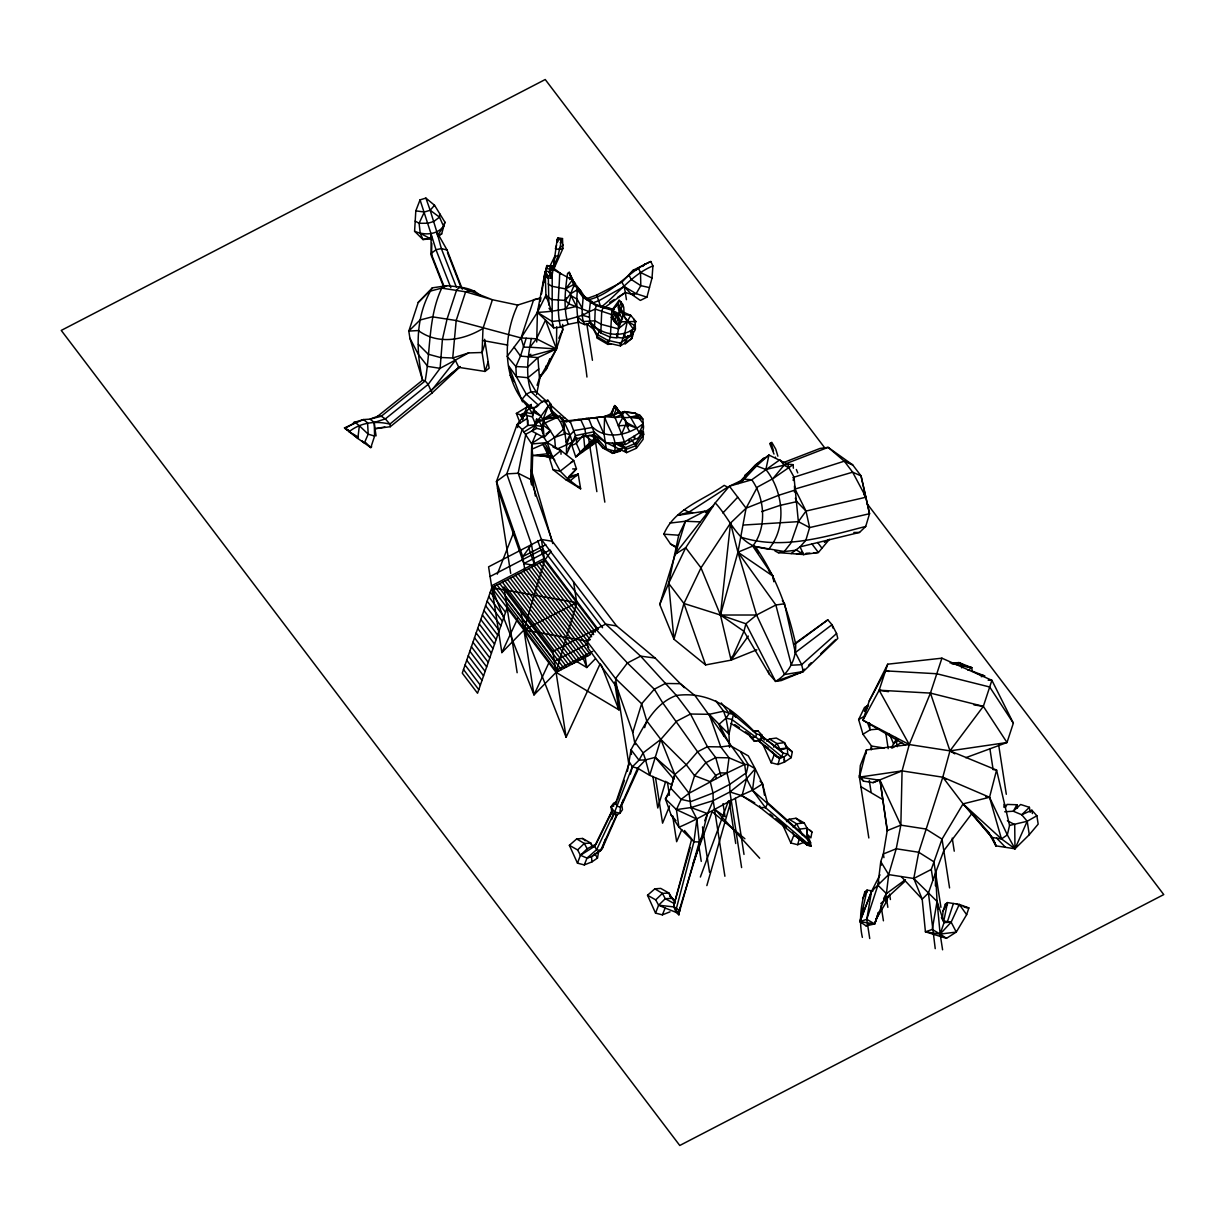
<?xml version="1.0" encoding="UTF-8"?>
<svg xmlns="http://www.w3.org/2000/svg" width="1225" height="1225" viewBox="0 0 1225 1225"><rect width="100%" height="100%" fill="white"/><g stroke="black" fill="none" stroke-linecap="round" stroke-linejoin="round"><path stroke-width="1.5" d="M623.816 333.583L624.428 337.579L623.602 338.131L617.844 337.472C615.746 325.483 631.472 310.323 619.13 300.293L611.903 310.17L610.31 337.197L617.002 337.932L616.42 334.103M871.496 749.731L871.511 746.056L862.982 734.28L858.648 719.58L864.498 707.468L868.494 705.156L865.998 710.347L864.391 711.281L866.902 706.075M615.716 306.725L613.021 309.19L596.621 304.826L591.292 301.901L590.297 302.881L589.286 311.686L589.761 321.869L588.199 324.058L584.631 324.548L578.95 322.16L568.155 324.365C563.194 308.149 565.169 289.927 567.558 273.405L569.227 272.287L577.465 289.667L583.115 297.415L595.687 305.469L611.903 310.17L619.406 313.967L622.484 318.653M537.668 406.241L532.844 408.844L542.859 401.387L547.881 400.253L551.051 404.434L548.325 405.858L543.088 419.195L559.978 416.194L563.148 420.374L566.532 444.843L566.455 454.307L575.474 435.595L570.038 420.879L563.837 421.14L570.161 435.059L572.106 442.225L568.017 448.978M537.055 385.278L539.459 378.127L546.212 369.475L556.472 348.926L556.701 326.876M935.395 885.828L935.578 872.705L943.817 850.655L971.915 813.522L963.08 803.86L942.791 777.201L902.075 770.893L859.414 777.125L868.831 837.961M444.001 287.86L431.537 256.102L431.797 243.3M872.95 891.05L867.055 890.131L859.935 921.644L866.029 925.87L874.665 923.941L886.41 893.622L888.661 874.604L896.225 848.772L900.85 825.145L902.075 770.893L909.256 744.555L930.433 693.105L941.918 658.177L991.898 680.304L1013.351 723.148L1006.996 742.518L965.744 757.708M536.718 342.02L537.377 312.36L545.171 271.521L545.937 295.179L551.541 299.574L565.383 300.401L570.682 293.694L577.465 289.667C574.234 319.113 583.912 347.915 586.943 377.04M708.326 512.372L704.727 511.238L685.418 521.253L678.711 535.218L668.636 583.345L683.933 603.481L720.453 615.027L743.942 631.304L769.285 674.148L775.578 681.391C788.762 673.765 796.648 658.82 795.592 643.646C787.767 609.254 775.685 575.781 755.381 546.687C736.041 539.245 728.829 517.072 715.232 502.908L729.396 486.202L744.188 479.174L756.575 465.913L768.948 455.057L787.69 464.214L793.126 464.642L793.371 468.195M786.557 821.607L789.068 819.265L796.005 818.269L804.213 822.894L807.091 828.222L806.8 838.038L810.582 842.678L810.919 846.276L807.489 845.265L793.892 835.067L792.452 832.403M536.152 433.497L531.757 443.986L530.655 479.511L531.466 484.717M531.788 484.641L532.661 455.47L531.757 443.986L522.263 429.546L517.057 424.6L525.403 413.897L520.457 414.907L516.383 413.407L531.191 404.495L530.425 408.032M620.876 448.626L614.537 451.152L606.298 448.733L604.048 434.155L604.614 416.577L611.903 413.392L614.751 405.567L610.157 415.045L611.903 413.392L614.751 405.567L623.203 416.699L628.241 425.121L628.058 426.499L628.241 425.121L618.349 425.825L623.203 416.699L615.256 405.934L618.947 412.871M548.861 305.01L548.356 278.213M539.597 298.104L517.685 305.071L492.419 299.742L482.987 328.453L482.083 352.494L485.023 371.435L458.808 367.377L389.856 424.11C375.677 420.68 360.732 422.38 349.11 431.705L344.47 427.892L363.412 419.562L370.072 419.149L381.266 416.255L425.152 380.944C430.787 349.967 428.046 317.367 441.735 288.12L447.079 285.67C458.38 287.002 471.763 287.125 480.338 295.654M510.687 573.392L496.462 481.502L506.782 473.891L518.175 473.233L530.655 479.511L552.353 541.297L616.604 625.96L655.176 658.07L680.365 683.703L695.126 695.769L744.662 764.446L746.607 778.717L752.533 790.263L765.472 807.673L810.919 846.276L808.668 840.35L767.6 803.585L762.532 783.893L755.212 768.779L748.261 764.553L744.662 764.446L726.976 772.99L720.514 772.898L715.737 775.379L710.255 781.673L713.027 793.019L713.195 800.629L707.483 813.614L701.404 837.9L679.906 908.169L678.91 914.707L676.123 912.38L676.246 908.996L693.917 841.789L696.903 819.096L690.992 807.551L689.032 793.279L674.807 774.506L655.253 757.372L645.56 759.868L638.991 760.174L632.36 766.789L611.688 819.54M527.944 420.098L527.699 425.458L522.263 429.546L506.782 473.891L531.543 544.574L534.774 565.414L523.841 563.577L497.534 488.453M561.326 274.033L553.225 267.923L557.207 239.304L558.049 237.895L562.474 238.569L562.933 248.476L553.96 268.658L555.017 263.773M559.672 272.869C559.335 290.922 556.242 309.481 560.56 327.228L568.155 324.365M420.053 199.859L415.811 210.853L414.586 231.28L422.962 239.533L430.725 238.875L431.016 233.745L420.053 199.859L425.887 198.098L434.523 205.249L444.92 222.184L441.658 233.929L437.846 236.318M439.714 213.717L439.515 217.162L443.557 226.273L437.57 235.567M547.452 265.549L545.646 271.077L550.071 271.766L549.03 272.118L553.577 266.101L551.158 266.3L550.224 269.148L550.331 275.962L551.633 278.32L547.207 277.631L545.646 271.077L546.733 265.611L553.577 266.101L553.118 269.102L549.03 272.118L552.215 273.053L552.153 321.455L553.715 327.841L560.56 327.228M598.688 440.571L575.704 456.864L571.891 445.364L572.106 441.965M539.735 305.178L537.377 312.36L552.153 321.455L566.363 319.893L577.603 316.754L583.039 321.593L594.982 320.766L601.291 324.334L618.257 328.836L618.747 322.068M650.781 261.492L633.279 270.158L621.963 282.102L624.122 286.512L631.334 294.153L640.338 300.431L646.923 297.17L652.022 278.044L652.925 265.917L650.781 261.492C628.18 271.123 613.511 293.694 588.781 299.696M866.167 753.697L866.442 749.93L909.256 744.555L949.972 750.864L996.583 770.081L1009.553 825.436L1007.333 834.914L1014.989 848.787L1029.291 834.7L1038.172 824.134L1036.871 815.758L1031.863 810.215L1021.727 814.748L1013.289 811.226L1004.73 811.746M862.369 937.37C859.001 922.394 860.608 906.515 864.835 891.815L867.055 890.131L862.599 898.583M942.454 918.536L943.066 911.033L945.287 904.264L947.507 902.58L959.298 904.418L968.868 907.924L966.647 914.677L956.281 932.072L946.481 938.335L925.426 931.796L922.195 899.15L913.789 878.493L918.75 852.263L942.791 777.201L949.972 750.864L983.338 706.35L991.898 680.304L988.162 680.212M576.822 437.723L576.347 443.389L580.221 452.224L596.743 440.035M588.199 324.058L584.631 324.548C580.482 316.31 582.687 306.265 583.115 297.415L585.718 297.369L592.502 301.886M684.453 830.489L691.742 838.926L673.735 905.673L678.91 914.707L679.906 908.169M949.574 887.941L942.025 839.14L925.962 829.034L900.85 825.145L880.04 780.325L859.414 777.125L860.317 765.487L866.442 749.93L859.414 777.125L863.533 781.167L873.058 782.637L902.075 770.893M558.049 237.895L557.62 241.983L557.207 239.304L561.632 239.993L562.474 238.569L560.3 243.132L561.632 239.993L557.957 256.285L553.225 267.923L554.603 261.078M793.126 464.642L772.853 478.669L757.341 487.121L746.086 508.191L730.529 523.06L720.453 615.027L731.095 660.137L705.6 664.93L673.964 639.236L659.754 604.492L685.418 521.253L700.394 521.881M678.91 914.707L677.808 911.997L676.123 912.38L673.918 906.929L674.301 903.606L690.257 847.501M543.854 282.868L545.171 271.521L545.722 275.058M361.926 440.709L364.33 443.052L368.189 434.171L367.592 422.855L363.412 419.562L353.566 422.61L355.173 422.441L359.338 425.733L357.853 438.473L370.808 447.615L371.696 446.742M745.504 731.83L750.083 734.923L750.175 736.792L754.386 741.293L761.169 739.977L762.011 735.199L756.591 734.051L733.392 714.42L729.212 713.409L726.027 718.156L719.075 724.281L730.422 745.673L748.322 755.917L755.212 768.779L752.533 790.263C727.16 801.058 704.329 816.524 678.926 827.243L671.116 815.008L665.42 798.899L670.81 788.272L674.807 774.506L660.811 739.395L646.739 720.851L641.64 703.763L615.562 678.589L587.005 641.303L595.794 629.237L627.414 662.985L654.318 689.2L662.587 702.645L697.576 751.798L715.737 775.379L716.227 778.564M669.432 793.05L665.42 798.899L676.43 809.618L690.992 807.551L713.195 800.629L729.916 791.947L741.952 795.745L760.097 807.474L807.489 845.265L808.668 840.35L806.142 837.027L766.835 801.977M741.615 867.576L729.916 791.947L729.748 784.337L726.976 772.99L729.043 757.816L720.775 746.913L709.198 714.313L690.487 714.022L676.659 721.188L660.811 739.395L643.14 752.885L638.991 760.174L631.043 749.7C642.574 729.181 652.573 704.145 676.414 695.463C709.964 691.068 732.336 708.892 754.278 731.57L756.591 734.051L755.657 736.96L752.395 737.389L730.957 723.393M794.244 643.982L827.809 619.85L832.005 624.689L836.583 633.509L837.793 638.47L803.309 671.514L781.244 680.579L775.578 681.391L745.918 623.77L720.453 615.027L737.925 552.199L746.086 508.191L729.396 486.202L751.767 479.787L779.927 459.743L784.061 465.194L788.915 467.827L793.999 477.061L798.363 521.651L790.845 543.18L784.26 551.541L778.304 552.674L775.012 551.005M540.332 301.442L540.945 297.706M541.542 293.954L545.171 271.521M887.436 831.101L880.04 780.325L887.206 830.642L883.363 853.978L880.76 861.604L877.912 885.185L866.764 919.317L869.735 938.518M542.216 401.892L531.038 391.755C525.265 374.391 527.944 356.046 531.328 338.513M542.644 432.854L542.154 429.684L543.869 420.497L536.535 419.21L534.743 425.228L536.718 428.382L542.154 429.684L544.068 437.539L550.53 430.71L543.104 425.06L545.707 422.64L559.978 416.194M942.592 949.804L940.157 934.078L944.046 922.609L937.048 901.447L913.789 878.493L888.661 874.604L871.557 891.31L859.935 921.644L866.764 919.317L871.557 891.31L879.994 874.803M966.647 914.677L959.298 904.418L951.151 922.149L956.281 932.072L940.157 934.078L925.426 931.796L932.256 929.453L937.048 901.447L935.578 872.705L928.428 892.994L935.226 948.655M536.55 394.527L540.562 374.789M1003.842 807.183L1004.408 804.059L1004.929 807.413M592.961 847.088L590.802 843.091L582.595 838.467L576.699 838.911L569.38 845.311L577.465 863.15L584.264 864.911L591.905 861.91L597.463 858.067L598.55 852.217M763.114 744.892L771.153 762.746L777.997 764.492L784.582 762.027L791.197 757.647L792.284 751.798L785.623 746.071M809.296 829.738L811.961 832.035L810.873 837.869L807.321 834.332M729.595 747.464L728.952 734.25L733.392 714.42L729.61 710.408L732.014 713.302M555.293 257.648L555.017 255.826L557.957 256.285M794.397 491.991L794.994 489.035L852.646 472.192L861.037 475.882L869.536 513.704L865.707 526.459L859.506 532.431L800.017 546.871L791.12 553.577L778.304 552.674M870.791 749.516L871.511 746.056L884.205 748.016M623.586 312.283L630.707 315.33L627.277 321.624L624.719 333.506L625.362 337.595L631.074 334.838L630.416 330.643M627.368 771.398L631.043 749.7L631.503 754.462M861.083 917.341L863.319 908.552L863.594 910.144M562.78 421.354L604.614 416.577C607.523 427.77 617.951 439.04 614.537 451.152L612.653 453.357L603.251 448.182L592.517 436.284L589.118 435.503M793.157 480.353L793.999 477.061L794.183 480.629M866.764 919.317L874.665 923.941L878.447 912.457L874.665 923.941L859.935 921.644L871.557 891.31M755.212 768.779L746.607 778.717L741.952 795.745L754.738 802.85M526.199 338.238L520.518 356.108L515.878 366.52L516.337 376.55L526.321 394.19L538.678 405.429M623.311 799.619L620.417 807.061L619.942 813.262L616.588 814.931L600.526 850.686L591.522 856.719L587.035 858.097L580.466 855.264L577.587 849.936L569.38 845.311M630.354 774.093L632.36 766.789L629.528 762.287L615.532 803.493L611.03 806.77L611.704 811.363L613.449 814.135L616.588 814.931L615.716 813.538M777.997 764.492L779.712 758.214L782.362 756.836M786.082 826.967L782.806 825.114L790.829 842.984L797.674 844.714L799.404 838.451M803.309 671.514L784.551 674.516L756.56 615.011L737.925 552.199L730.529 523.06L700.991 567.849L683.933 603.481L673.964 639.236L668.636 583.345L685.709 547.713L715.232 502.908L674.607 554.588L685.709 547.713L700.991 567.849L720.453 615.027L756.56 615.011L775.869 604.997L784.536 603.757L795.347 652.542L801.64 664.685L803.309 671.514L775.578 681.391M706.856 885.598L731.187 800.185M679.507 911.614L699.291 841.988L701.404 837.9M526.811 406.394L525.02 412.412L526.995 415.566L527.699 425.458L535.738 424.815L532.431 416.868L534.146 407.695L526.811 406.394L529.338 408.446L532.37 413.713L525.02 412.412L529.338 408.446L534.146 407.695L532.431 416.868L526.995 415.566M552.353 541.297L541.404 539.459L488.591 566.838L501.867 652.588L523.948 630.018L544.635 560.3L551.219 551.265M536.718 428.382L525.801 434.217L518.175 473.233L541.404 539.459L544.635 560.3L491.822 587.678L533.993 694.912L556.073 672.357L576.761 602.639L573.53 581.798M665.711 781.274L657.779 807.995L652.879 776.359M732.198 656.462L731.095 660.137L756.851 649.786M635.071 744.601L632.758 732.519L641.64 703.763L654.318 689.2L665.389 683.458L680.365 683.703L684.316 687.684M644.641 727.619L646.739 720.851M676.43 809.618L696.903 819.096L699.291 841.988L693.917 841.789L678.926 827.243L676.43 809.618L681.146 799.358L689.032 793.279L694.575 775.685L705.86 762.716L715.706 757.601L729.043 757.816L744.662 764.446M605.242 839.401L602.317 848.435L600.526 850.686L596.652 849.645L594.569 846.337L611.704 811.363L609.882 816.692M432.333 287.844L418.246 302.391L408.813 331.102L409.916 338.253L422.579 380.179L425.152 380.944L428.183 384.374L432.012 393.026L390.254 426.713L374.972 428.735L374.238 422.457L370.072 419.149L377.622 416.286L422.579 380.179C415.658 349.523 415.397 315.284 432.333 287.844L447.079 285.67M485.238 342.923L482.083 352.494L468.624 352.922L440.097 368.327L428.183 384.374L385.354 418.889L374.238 422.457L374.59 436.069L370.808 447.615L365.571 442.516M488.163 361.865L485.023 371.435L489.142 368.174L484.671 339.31M517.685 305.071C502.587 337.319 502.235 380.255 528.128 406.96M556.502 245.398L555.369 248.828L559.794 249.502L562.933 248.476M566.302 297.629L565.383 300.401L568.798 303.846L589.286 311.686L595.228 309.083L611.29 314.458L619.406 313.967L619.605 315.208M549.749 358.711L546.212 369.475L545.722 366.244M540.409 298.333L533.656 299.681L521.069 337.947L523.733 347.15L529.889 347.226L536.473 338.804L545.538 320.108L556.472 348.926L537.897 357.608L539.459 378.127L556.472 348.926L562.765 329.785L562.658 324.395M582.978 313.554L582.411 315.284L577.603 316.754L578.95 322.16M611.321 343.888L607.906 344.409L596.835 337.947L599.362 330.306M623.54 307.016L619.13 300.293L617.844 304.213L611.903 310.17L614.628 314.029L613.327 317.949L614.644 321.425L617.737 324.671L621.458 321.808L635.882 321.501L633.371 329.158C619.666 338.575 600.143 334.379 589.761 321.869L597.264 336.691L608.32 343.153L620.432 345.879L631.763 338.529L633.233 334.027L632.804 331.24L631.319 335.742L631.763 338.529L625.056 344.072L627.828 335.635M617.094 313.998L614.644 321.425L611.29 314.458L617.737 324.671L611.183 317.214L616.19 323.767L622.637 304.152M618.656 309.251L621.106 301.809M608.84 341.561L610.418 336.768M623.969 335.114L620.432 345.879L620.003 343.077L631.319 335.742M941.918 658.177L887.712 664.195L869.275 700.853L862.921 720.208L905.474 745.076M930.433 693.105L949.972 750.864L1006.996 742.518L983.338 706.35L930.433 693.105L879.152 690.226L909.256 744.555L862.921 720.208L879.152 690.226L887.712 664.195M875.829 919.623L886.196 902.228L888.416 895.46M947.461 921.583L953.402 903.499M607.906 344.409L607.891 340.366L596.881 334.272L589.761 321.869L600.817 333.001L610.31 337.197M444.92 222.184L443.557 226.273C436.712 235.185 424.156 235.399 414.586 231.28M932.945 880.162L931.291 869.428L942.025 839.14L963.08 803.86L989.54 797.276L996.583 770.081L992.832 769.499M507.104 607.83L477.551 693.258L462.269 673.122L491.822 587.678L576.761 602.639L523.948 630.018L566.118 737.251L600.173 663.766M879.045 881.969L877.912 885.185L886.41 893.622L883.577 898.599M617.553 799.772L624.444 780.386M549.566 270.664L551.158 266.3L546.733 265.611L546.962 267.081M692.707 864.421L712.169 811.67L744.892 838.757M700.363 877.039L728.324 801.242M557.161 448.993L566.532 444.843L570.161 435.059L574.265 430.526L592.839 427.403C607.217 440.571 629.635 434.844 643.217 423.62L642.849 418.965L640.216 415.489L635.285 413.177L624.689 411.585L619.804 413.116M577.465 863.15L580.466 855.264L587.173 848.772L596.1 844.102L612.286 811.057M670.044 911.844L662.388 914.845L655.543 913.115L658.606 905.198L665.298 898.706L671.805 898.354L675.465 901.202M704.727 820.765L707.483 813.614L690.992 807.551M771.153 762.746L774.2 754.83L779.712 758.214L784.199 756.836L787.644 754.11L787.415 747.985L784.536 742.656L776.328 738.047L769.377 739.027L766.881 741.37M790.829 842.984L793.892 835.067L803.707 840.626L807.489 845.265M497.273 574.173L513.857 531.956M514.102 347.165L520.518 356.108L537.897 357.608L527.592 367.163L515.878 366.52L507.119 356.368L521.069 337.947L537.377 312.36C550.775 311.9 563.546 309.573 576.5 306.357L570.972 295.562L570.682 293.694L574.571 284.001L570.192 274.967L570.896 278.611M525.403 413.897L524.423 416.286L520.457 414.907L526.857 411.508M584.264 864.911L587.035 858.097L596.652 849.645L613.449 814.135M669.585 805.958L662.572 823.169L655.574 777.952M662.388 914.845L665.175 908.031L658.606 905.198L655.727 899.87L647.52 895.245L654.839 888.845L660.719 888.401L668.927 893.025L675.097 903.039M574.203 286.558L575.474 283.526L572.06 280.096L569.227 272.287L569.625 274.844M572.182 441.505L570.559 444.736L575.628 439.254L585.948 435.916L593.972 434.768L606.115 442.669L615.057 443.266L624.918 441.842L639.343 432.869L643.217 423.62L635.285 413.177L627.629 412.412M659.754 604.492L668.636 583.345M628.777 439.453L629.237 442.393L625.362 444.629L621.626 434.094L625.133 425.81M681.804 829.585L676.644 841.713L672.617 815.682M617.232 814.656L602.317 848.435L591.522 856.719L591.905 861.91M1036.871 815.758L1027.208 821.271L1014.989 848.787L995.94 845.847L988.284 831.959L971.915 813.522L991.928 837.441L995.94 845.847L994.777 842.295M638.47 768.611L621.81 805.101L622.468 809.679L619.942 813.262L614.23 811.808L611.03 806.77L613.572 803.202L616.925 801.533L615.532 803.493L617.278 806.264L620.417 807.061L637.628 768.213L645.56 759.868L643.14 752.885L635.178 742.411M501.867 652.588L517.716 618.411M549.045 662.449L533.993 694.912L520.717 609.177M434.523 205.249L430.174 210.256L424.34 212.017L419.088 223.302L420.236 233.286L422.962 239.533L429.577 238.094L431.874 239.641L431.016 233.745L435.993 249.747L450.846 287.676M558.83 338.238L562.765 329.785L561.785 326.248M529.659 407.649L531.191 404.495M549.489 267.111L555.017 255.826M549.045 308.317L551.679 311.701L545.937 295.179L537.377 312.36L553.715 327.841L552.353 324.395M538.112 420.282L548.325 405.858L545.156 401.678L542.859 401.387M546.549 448.84L553.057 469.696L565.812 479.695L569.885 480.981L578.2 474.182L567.634 478.699L580.635 488.775L578.2 474.182L568.691 476.678L576.454 468.884L573.713 460.523L560.958 450.524L547.146 442.547L543.134 436.023L531.497 443.557M676.797 548.065L670.534 544.007L663.843 534.161C674.332 508.758 703.441 500.091 724.174 485.376L727.65 487.167L688.833 512.188L677.685 515.357L704.727 511.238L707.101 513.75M943.066 911.033L947.507 902.58L943.786 921.016L951.151 922.149L940.157 934.078L932.256 929.453M869.275 700.853L885.507 670.871L936.803 673.75L989.693 686.995L1013.351 723.148M1005.465 807.397L1007.103 804.427L1016.949 804.748L1017.47 808.102M1016.949 804.748L1013.289 811.226L1020.609 804.488L1029.413 807.321L1030.194 812.359M566.195 442.011L570.161 435.059L563.913 432.425M896.287 739.349L891.325 747.74M565.322 309.42L568.798 303.846L570.972 295.562L577.22 299.313L582.166 308.149M596.1 844.102L594.569 846.337L580.466 855.264M624.046 441.965L624.428 444.507L615.057 443.266L625.807 447.538L635.607 443.266L643.508 431.889L643.064 439.407L636.372 448.243L626.587 452.622L606.115 442.669L593.941 431.782L588.704 418.521L585.933 418.292M615.057 443.266L626.097 449.407L635.974 445.67L643.875 434.308L640.905 430.404M621.825 415.658L624.689 411.585L630.645 417.465L639.343 432.869M748.307 636.066L731.095 660.137L743.942 631.304L745.918 623.77L756.56 615.011M743.621 525.035L798.363 521.651L806.004 511.055L865.952 497.228L852.646 472.192L844.301 461.182L828.115 447.355L820.015 448.442L783.112 462.698M531.543 544.574L522.753 556.64L524.913 570.528M624.413 312.589L622.958 314.534L633.371 329.158M824.379 542.369L829.463 539.276L818.407 552.475L803.768 554.558L791.12 553.577M549.03 272.118L552.766 269.347L572.488 279.913L565.613 288.901L551.786 286.252L548.157 283.909M431.613 390.408L455.409 360.38L452.729 358.006L440.204 357.47L428.214 354.209L418.399 344.363M738.154 483.615L755.32 464.933L768.948 455.057L765.885 469.497C783.372 491.24 787.262 526.995 768.672 549.244L757.035 547.008M742.61 480.46L752.119 468.762L763.757 457.997M772.853 478.669L784.061 465.194L787.69 464.214L788.915 467.827M612.653 453.357L620.141 451.229L621.305 449.835L612.653 453.357L610.693 450.769M582.426 451.903L591.874 440.694L595.396 438.183M587.143 448.534L594.217 440.142L584.738 447.584L575.704 456.864L584.784 449.1L598.642 440.311M620.141 451.229L622.331 448.641M567.634 478.699L576.454 468.884L572.657 468.945M642.788 266.453L645.131 263.865M741.217 482.328L744.188 479.174L751.767 479.787C764.905 498.039 767.126 527.944 752.732 546.074L737.925 552.199L775.869 604.997L791.411 665.236L801.64 664.685L836.583 633.509M722.888 512.984L737.741 497.197M773.587 747.128L776.972 743.56L784.536 742.656L785.792 746.209M793.264 827.365L796.648 823.797L804.213 822.894M592.517 436.284L593.972 434.768L593.941 431.782L575.474 435.595L575.628 439.254M957.154 664.624L959.053 662.648L971.701 667.64L972.252 671.147L984.624 675.909L981.225 676.69M613.021 309.19L617.844 304.213L623.525 312.88M586.132 298.869L596.682 295.072L600.908 307.337C618.319 293.587 631.886 274.584 652.925 265.917M595.396 658.759L586.806 667.533L575.811 660.979M418.246 302.391L429.485 291.305L441.735 288.12L465.623 291.81L492.419 299.742L459.697 286.864L456.481 290.402L447.048 319.097L442.409 339.493L440.097 368.327L427.678 366.397L418.475 354.668L409.916 338.253M928.428 892.994L922.195 899.15L901.232 876.549M577.587 849.936L584.294 843.443L590.802 843.091L592.058 846.643M655.727 899.87L662.419 893.377L668.927 893.025L670.197 896.577M1029.413 807.321L1021.727 814.748L1027.208 821.271L1029.291 834.7M800.369 673L804.442 669.141M808.515 665.282L811.226 662.71M820.735 653.706L835.664 639.557M432.012 393.026L460.248 366.642M904.617 881.648L880.76 903.575M532.155 449.085L547.146 442.547L554.573 437.493L563.776 428.949L563.148 420.374L560.422 421.798L557.253 417.618L554.634 416.898L548.325 405.858M548.417 276.528L547.207 277.631L546.549 273.328L545.906 275.288L550.331 275.962L549.458 273.405M530.838 354.224L528.297 356.536L556.472 348.926L536.473 338.804L521.069 337.947L456.19 320.521L432.303 316.816L420.037 320.016L408.813 331.102L418.292 330.536C438.075 345.052 463.203 340.351 482.987 328.453M897.848 740.114L893.607 743.927L889.534 734.296M744.861 475.254L756.575 465.913L765.885 469.497L784.061 465.194M603.358 306.449L601.705 311.472L600.817 333.001M559.289 248.461L563.194 245.061M961.533 667.824L963.998 665.696L971.701 667.64L968.01 670.259M448.35 376.335L460.018 366.566M554.803 460.263L542.951 444.369L548.555 456.022L552.643 457.308L560.958 450.524L552.996 446.987M522.478 401.815L508.589 365.846L516.337 376.55L527.914 377.729L538.755 368.939M618.257 328.836L627.277 321.624L634.627 325.329M618.977 411.125L613.48 415.474L591.92 418.169L595.136 418.383M729.916 791.947L746.607 778.717M674.607 554.588L677.517 552.307M795.347 652.542L832.005 624.689L832.816 627.981M620.692 414.617L624.689 411.585L619.881 413.147M795.592 643.646L827.809 619.85M886.41 893.622L905.459 879.642M604.323 307.766L625.332 292.53L634.351 294.965M546.09 433.91L550.53 430.71M570.605 462.683L573.713 460.523L560.208 471.166L553.057 469.696M596.621 304.826L595.228 309.083L594.508 327.703M553.118 269.102L551.633 278.32L549.688 273.665M1007.379 820.735L1014.713 824.593L1014.989 848.787L1001.453 838.911L963.08 803.86L991.928 837.441L1001.453 838.911L1007.333 834.914L989.54 797.276L942.791 777.201L945.868 779.192M705.11 511.79L713.042 506.476M575.306 476.096L578.2 474.182M557.253 417.618L543.088 419.195L551.985 413.422L551.051 404.434L551.265 411.707M517.287 424.83L527.47 418.246M866.029 925.87L868.831 924.094M609.683 302.468L614.383 299.482M617.507 297.507L625.332 292.53L624.122 286.512L599.102 300.615L591.905 303.188M760.051 781.106L762.532 783.893L752.533 790.263L767.6 803.585L765.472 807.673L760.097 807.474L759.622 805.836M862.982 734.28L870.148 729.794L879.228 728.997M524.024 431.889L535.738 424.815L532.079 431.246L544.068 437.539L543.104 425.06M892.152 748.062L901.738 742.427M355.173 422.441L344.929 428.398L349.554 431.154L344.47 427.892L349.738 431.077M858.648 719.58L865.064 715.875M574.571 284.001L565.613 288.901L570.682 293.694M689.032 793.279L726.976 772.99M589.286 311.686L582.411 315.284L589.347 317.214M545.156 401.678L547.881 400.253M545.768 544.712L522.753 556.64L496.462 481.502L517.057 424.6L517.685 427.571M490.092 576.516L542.905 549.137L602.577 627.767M523.841 563.577L550.132 549.948M491.531 585.826L544.344 558.447L598.275 629.512M566.118 737.251L552.843 651.501L605.655 624.122L616.604 625.96M590.297 639.603L587.005 641.303L588.092 648.255L616.925 687.363L632.758 732.519M587.433 644.044L554.343 661.194L505.389 596.667M592.732 651.332L555.782 670.488L506.828 605.962M494.961 589.562L491.822 587.678L556.073 672.357L590.404 654.563L526.153 569.885M587.035 858.097L589.684 856.719M913.789 878.493L931.291 869.428M596.682 295.072L621.963 282.102M604.614 416.577L615.072 417.572L621.703 414.433L627.292 423.865M566.532 444.843L572.106 442.225M571.891 445.364L576.347 443.389L583.529 434.86L584.738 447.584L591.874 440.694L584.922 435.824M873.058 782.637L879.611 779.789M746.086 508.191L778.824 495.252L795.423 489.954M887.206 830.642L900.85 825.145M543.088 419.195L553.317 415.168M438.535 235.139L441.658 233.929M785.96 463.678L828.115 447.355L852.692 464.888L861.037 475.882L869.536 513.704L809.618 527.577L798.363 521.651M797.674 844.714L804.274 842.249M555.461 447.937L554.573 437.493L565.2 433.543L560.422 421.798M761.659 511.606L779.942 505.42L796.862 501.622L806.004 511.055L809.618 527.577L805.82 540.378L800.017 546.871L803.768 554.558L796.663 550.163L784.26 551.541L752.732 546.074L772.99 576.148L773.909 581.217M468.624 352.922L452.729 358.006L456.19 320.521L465.623 291.81L470.247 290.616L474.749 291.029M792.881 477.566L844.301 461.182L852.692 464.888L844.515 460.784M761.981 737.435L759.791 734.587L780.218 750.098L787.415 747.985L792.284 751.798M1027.208 821.271L1009.553 825.436M611.03 806.77L613.786 806.065M577.465 289.667L579.578 292.132L581.324 291.703L586.653 299.742M754.278 731.57L757.8 730.697L762.011 735.199L760.296 740.497L731.769 719.412L726.027 718.156L723.592 711.174L715.645 700.7M865.707 526.459C825.022 536.81 782.101 550.469 740.528 537.04M567.405 421.477L596.652 417.587L604.048 434.155M752.395 737.389L754.386 741.293L757.923 740.421L777.829 757.448L784.199 756.836L784.582 762.027L784.123 759.087M384.91 426.989L374.972 428.735L376.09 435.87M570.345 422.441L564.633 417.679L560.392 418.368L566.608 422.013M636.862 269.592L633.279 270.158L628.961 274.951L631.105 279.377L640.813 285.639L649.48 287.599M953.785 663.399L959.053 662.648L964.779 665.634M753.375 731.294L757.8 730.697M730.422 745.673L720.775 746.913L707.438 746.699L697.576 751.798L686.291 764.783L674.807 774.506L670.81 788.272L681.146 799.358L690.839 801.579L713.027 793.019L729.748 784.337L746.454 772.745L748.261 764.553L740.681 752.058M669.646 523.121L685.418 521.253M787.415 747.985L779.85 748.888L776.972 743.56L769.377 739.027M789.068 819.265L796.648 823.797L799.527 829.126L807.091 828.222L811.961 832.035M611.903 413.392L615.072 417.572L623.203 416.699M952.039 663.383L959.053 662.648L963.998 665.696L952.009 663.827M631.334 294.153L636.158 293.678L646.923 297.17M531.757 443.986L547.146 442.547L552.643 457.308L560.208 471.166L569.885 480.981M536.32 411.998L533.38 412.258L540.47 415.75L554.573 437.493M813.645 552.904L818.407 552.475L811.915 543.931M951.151 922.149L944.046 922.609L941.412 917.571M796.526 553.792L800.338 553.593M806.035 553.302L809.847 553.103M950.049 662.939L959.053 662.648M853.825 532.477L859.506 532.431M377.622 416.286L381.266 416.255L385.354 418.889L389.856 424.11L390.254 426.713M547.008 401.723L536.152 391.908L531.038 391.755L526.321 394.19L522.08 399.212L531.972 408.216M643.232 427.801L643.217 423.62M459.421 287.645L463.096 287.814M577.94 419.425L580.696 419.578L584.8 428.474L585.948 435.916M529.889 347.226L556.472 348.926M353.566 422.61L356.46 422.793M663.843 534.161L678.711 535.218M803.646 840.932L805.33 843.137L808.255 843.397M623.494 411.983L625.944 412.243M692.63 512.586L688.833 512.188L684.04 509.722M640.216 415.489C634.121 415.045 627.981 419.532 621.902 416.76M641.532 417.22L630.645 417.465L642.849 418.965M658.606 905.198L673.918 906.929L679.339 910.236M537.453 455.057L550.178 457.048M655.176 658.07L640.614 656.141L627.414 662.985L615.562 678.589L628.93 764.905M415.811 210.853L424.34 212.017M629.39 335.849L632.498 336.278M604.201 307.582L614.399 309.435M550.224 269.148L545.799 268.459L546.028 269.929M965.637 666.706L971.701 667.64M981.225 675.388L984.624 675.909L977.55 673.888M885.507 670.871L889.166 671.438M879.152 690.226L888.493 691.681M973.982 704.911L983.338 706.35M985.788 796.694L989.54 797.276L1001.453 838.911M963.294 906.546L966.663 907.572M864.835 891.815L867.04 892.152M945.287 904.264L947.492 904.617M965.193 907.342L968.868 907.924M523.948 630.018L587.648 641.242L531.436 567.144M482.543 340.473L507.686 345.067M542.598 455.654L549.627 457.185M607.891 340.366L620.003 343.077M462.315 289.207L447.079 250.038L441.337 248.583L435.993 249.747L431.139 253.498L431.537 256.102M576.286 290.432L581.324 291.703L572.06 280.096M632.36 766.789L637.628 768.213L649.694 775.333L671.147 784.352M374.59 436.069L368.189 434.171L359.338 425.733M625.837 424.156L637.368 428.306L625.761 422.15M710.255 781.673L694.575 775.685L686.291 764.783L660.811 739.395L649.694 775.333L645.56 759.868M665.175 908.031L676.123 912.38M956.357 903.958L961.319 906.24M638.347 268.076L640.507 272.486L652.022 278.044M670.534 544.007L675.542 546.457M420.236 233.286L430.725 238.875M764.768 745.811L768.044 747.663M415.198 221.067L419.088 223.302L427.938 223.241L433.788 221.495L439.515 217.162L430.174 210.256L425.887 198.098M860.884 786.68L883.057 799.757M624.122 286.512L636.158 293.678L640.813 285.639L640.507 272.486M358.343 437.202L349.11 431.705L357.853 438.473L353.719 434.462M556.073 672.357L618.931 709.872L614.628 682.065M576.699 838.911L584.294 843.443L587.173 848.772M654.839 888.845L662.419 893.377L665.298 898.706L674.301 903.606L673.918 906.929M565.812 479.695L580.635 488.775L578.2 486.325M779.712 758.214L774.2 754.83L772.761 752.165M949.972 750.864L954.842 753.865M551.985 413.422L557.911 417.281M734.801 724.618L739.395 727.711M946.481 938.335L940.157 934.078L937.048 901.447L938.197 908.843M737.925 552.199L772.99 576.148L773.848 581.737M714.267 809.266L725.047 816.631L723.026 803.615M759.791 734.587L782.989 753.053L787.644 754.11L791.197 757.647M611.903 310.17L614.521 312.207M769.897 813.997L772.883 816.355M775.884 818.698L786.358 826.906M587.265 324.273L592.839 328.698M758.382 740.298L775.042 754.493M579.578 292.132L585.718 297.369M796.005 818.269L801.318 822.863M670.029 896.424L674.01 899.87M582.595 838.467L585.244 840.763M549.719 404.189L564.633 417.679M533.993 409.9L540.47 415.75M550.607 409.502L558.998 417.097M726.027 718.156L728.952 734.25L709.198 714.313L723.592 711.174L729.212 713.409L721.265 702.92M548.555 456.022L551.097 458.64M996.691 838.176L1005.465 847.317M592.349 435.426L603.251 448.182L606.298 448.733L593.972 434.768M780.218 750.098L782.989 753.053L781.795 756.713L760.005 738.736M714.466 808.852L759.668 858.22M624.536 450.31L626.587 452.622L625.807 447.538M671.116 815.008L675.97 820.627M576.424 285.976L581.324 291.703M655.253 757.372L673.888 779.238M635.882 321.501L630.707 315.33L622.958 314.534L627.277 321.624M612.454 443.098L615.624 446.911M733.392 714.42L735.766 717.299M523.458 418.674L520.457 414.907L522.677 419.869M762.103 737.067L764.354 739.977M775.578 754.539L777.829 757.448M863.686 494.242L865.952 497.228M825.007 448.212L545.232 79.518L61.25 330.413L679.768 1145.482L1163.75 894.587L866.626 503.046M817.642 542.507L821.822 548.004M801.625 551.725L803.768 554.558M768.565 570.329L772.99 576.148M631.457 439.714L635.974 445.67M621.611 443.496L624.98 447.921M541.404 539.459L605.655 624.122L640.614 656.141L676.414 695.463L690.487 714.022L707.438 746.699L715.706 757.601L721.004 776.099M597.417 629.849L544.635 560.3L537.729 540.608M542.001 561.678L595.396 632.039M539.352 563.041L593.696 634.642M536.718 564.419L591.644 636.801M534.069 565.782L589.638 638.991M528.787 568.522L588.766 647.55M523.519 571.263L587.77 655.926M520.87 572.626L585.121 657.289M518.236 573.989L582.487 658.667M515.587 575.367L579.838 660.03M512.953 576.73L577.205 661.408M510.304 578.108L574.556 662.771M507.671 579.471L571.922 664.134M505.022 580.834L569.273 665.512M502.388 582.212L566.639 666.875M552.843 651.501L503.888 586.974L517.149 672.724M499.739 583.575L563.99 668.253M497.105 584.953L561.356 669.616M494.471 586.316L558.722 670.978M490.26 592.18L505.558 612.332M488.714 596.682L503.996 616.818M487.152 601.184L502.434 621.32M485.59 605.686L500.887 625.822M483.936 610.463L499.233 630.599M482.39 614.965L497.672 635.101M480.828 619.467L496.11 639.603M479.266 623.954L494.563 644.105M477.719 628.456L493.001 648.607M476.157 632.957L491.439 653.109M474.504 637.735L489.786 657.886M472.942 642.237L488.239 662.388M471.395 646.739L486.677 666.875M469.833 651.241L485.115 671.377M468.272 655.743L483.553 675.878M466.725 660.244L482.007 680.38M465.071 665.022L480.353 685.158M463.509 669.508L478.791 689.66M859.292 775.44L863.533 781.167M884.098 899.288L886.196 902.228M782.346 600.648L784.536 603.757M988.284 831.959L991.928 837.441M618.411 307.705L623.525 315.499M616.343 313.998L621.458 321.808M614.628 314.029L620.309 322.68M510.059 375.309L514.163 381.587M806.142 837.027L810.582 842.678L807.979 836.001M803.707 840.626L805.33 843.137M594.967 853.978L597.463 858.067M888.661 874.604L880.76 861.604L881.326 865.187M527.914 377.729L536.152 391.908M447.079 250.038L436.85 231.984L430.174 210.256M631.717 331.24L633.233 334.027M545.048 443.45L552.643 457.308M623.647 419.072L619.835 411.906L613.48 415.474L616.849 407.971L617.492 409.165M618.288 410.666L619.881 413.652M626.557 425.565L629.497 431.2M774.001 454.062L769.713 443.527L771.781 442.347L775.762 449.162L777.875 456.175M794.994 489.035L806.004 511.055M455.409 360.38L458.808 367.377M799.527 829.126L802.482 835.236M795.331 498.284L796.862 501.622M647.52 895.245L655.543 913.115M755.381 546.687L758.306 553.562M796.342 469.497L797.735 472.896M993.261 839.186L995.94 845.847M719.075 724.281L723.944 736.47M615.072 417.572L621.626 434.094M601.245 664.899L618.931 709.872M444.292 287.017L431.139 253.498L431.016 233.745M582.732 657.167L586.806 667.533L585.091 656.416M456.374 287.125L441.337 248.583L436.85 231.984L437.279 234.94M447.477 252.641L460.646 286.466M516.383 413.407L520.104 423.084M767.952 670.611L769.285 674.148M614.751 405.567L616.083 409.104M867.606 722.842L870.148 729.794L869.306 722.719M683.933 603.481L705.6 664.93M528.587 547.743L534.774 565.414M770.984 442.868L773.511 450.938M552.735 543.548L531.344 470.063L535.371 496.018M537.285 422.242L536.535 419.21L539.061 421.262L542.078 426.514L542.154 429.684M775.348 457.078L775.532 457.874M728.308 730.789L728.952 734.25M762.532 783.893L764.461 795.117M617.844 304.213L619.406 313.967M625.393 421.354L625.715 423.406M1031.863 810.215L1032.384 813.568M998.635 744.754L1006.307 794.275M989.907 748.812L993.062 769.178M952.223 838.114L954.244 851.176M940.938 907.342L933.894 861.803L918.75 852.263L896.225 848.772L883.363 853.978L883.929 857.623M895.827 737.481L897.251 746.729M885.874 733.622L888.202 748.643M889.564 894.051L890.422 899.533M869.291 780.524L871.036 791.763M886.165 896.455L887.849 907.342M881.02 905.29L883.424 920.802M730.529 523.06L731.111 526.811M735.306 798.256L744.004 854.422M729.074 800.599L735.72 843.504M713.195 800.629L724.894 876.243M634.121 319.388L634.55 322.19M634.749 324.962L635.407 329.219L635.254 324.181M634.519 325.682L635.178 329.938L632.437 334.364L631.227 330.229M625.332 292.53L626.434 299.681M642.911 424.325C645.33 427.188 640.032 440.678 640.139 430.955M702.507 826.921L709.52 872.292M639.848 431.659C643.293 435.38 633.463 443.419 634.764 435.717M625.041 340.029L625.47 342.816M699.046 847.225L701.251 861.374M635.607 443.266L636.372 448.243M634.045 436.161L634.535 439.331L629.956 441.98L629.497 438.994M667.441 782.208L669.447 795.239M596.881 334.272L597.264 336.691M586.897 324.502L592.441 360.288M572.488 279.913L573.086 283.771M593.941 431.782L604.828 502.143M569.533 278.152L569.747 279.484M588.704 418.521L588.888 419.7M588.26 436.085L596.851 491.638M549.811 269.714L550.239 272.471M545.937 295.179L546.258 298.517M794.458 485.958L794.734 491.302M807.091 828.222L807.26 832.801M560.958 450.524L561.019 454.245M543.869 420.497L542.078 426.514L534.743 425.228L539.061 421.262L543.869 420.497M548.004 453.694L546.978 456.496L532.661 455.47L548.004 453.694"/></g></svg>
